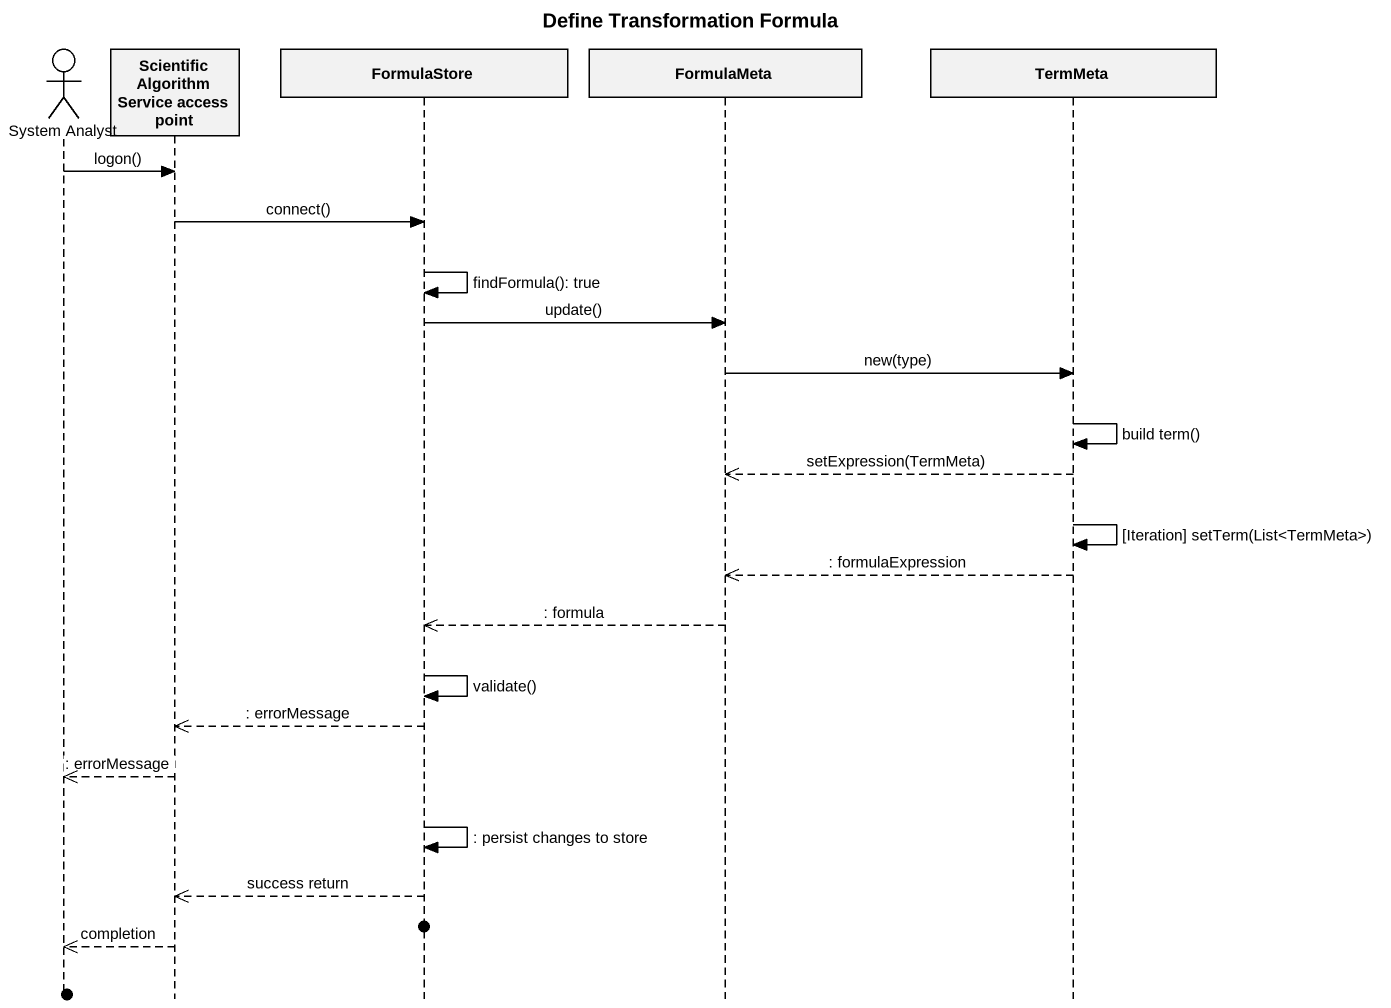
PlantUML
@startuml
title Define Transformation Formula
hide footbox
actor "System Analyst" as System_Analyst
participant "Scientific Algorithm Service access point" as Scientific_Algorithm
participant FormulaStore
participant FormulaMeta
participant TermMeta

System_Analyst -> Scientific_Algorithm : logon()
Scientific_Algorithm -> FormulaStore : connect()
FormulaStore -> FormulaStore : findFormula(): true
FormulaStore -> FormulaMeta : update()
FormulaMeta -> TermMeta : new(type)
TermMeta -> TermMeta : build term()
TermMeta -->> FormulaMeta : setExpression(TermMeta)
TermMeta -> TermMeta : [Iteration] setTerm(List<TermMeta>)
TermMeta -->> FormulaMeta : : formulaExpression
FormulaMeta -->> FormulaStore : : formula
FormulaStore -> FormulaStore : validate()
FormulaStore -->> Scientific_Algorithm : : errorMessage
Scientific_Algorithm -->> System_Analyst : : errorMessage
FormulaStore -> FormulaStore : : persist changes to store
FormulaStore -->> Scientific_Algorithm : success return
Scientific_Algorithm -->> System_Analyst : completion
@enduml
